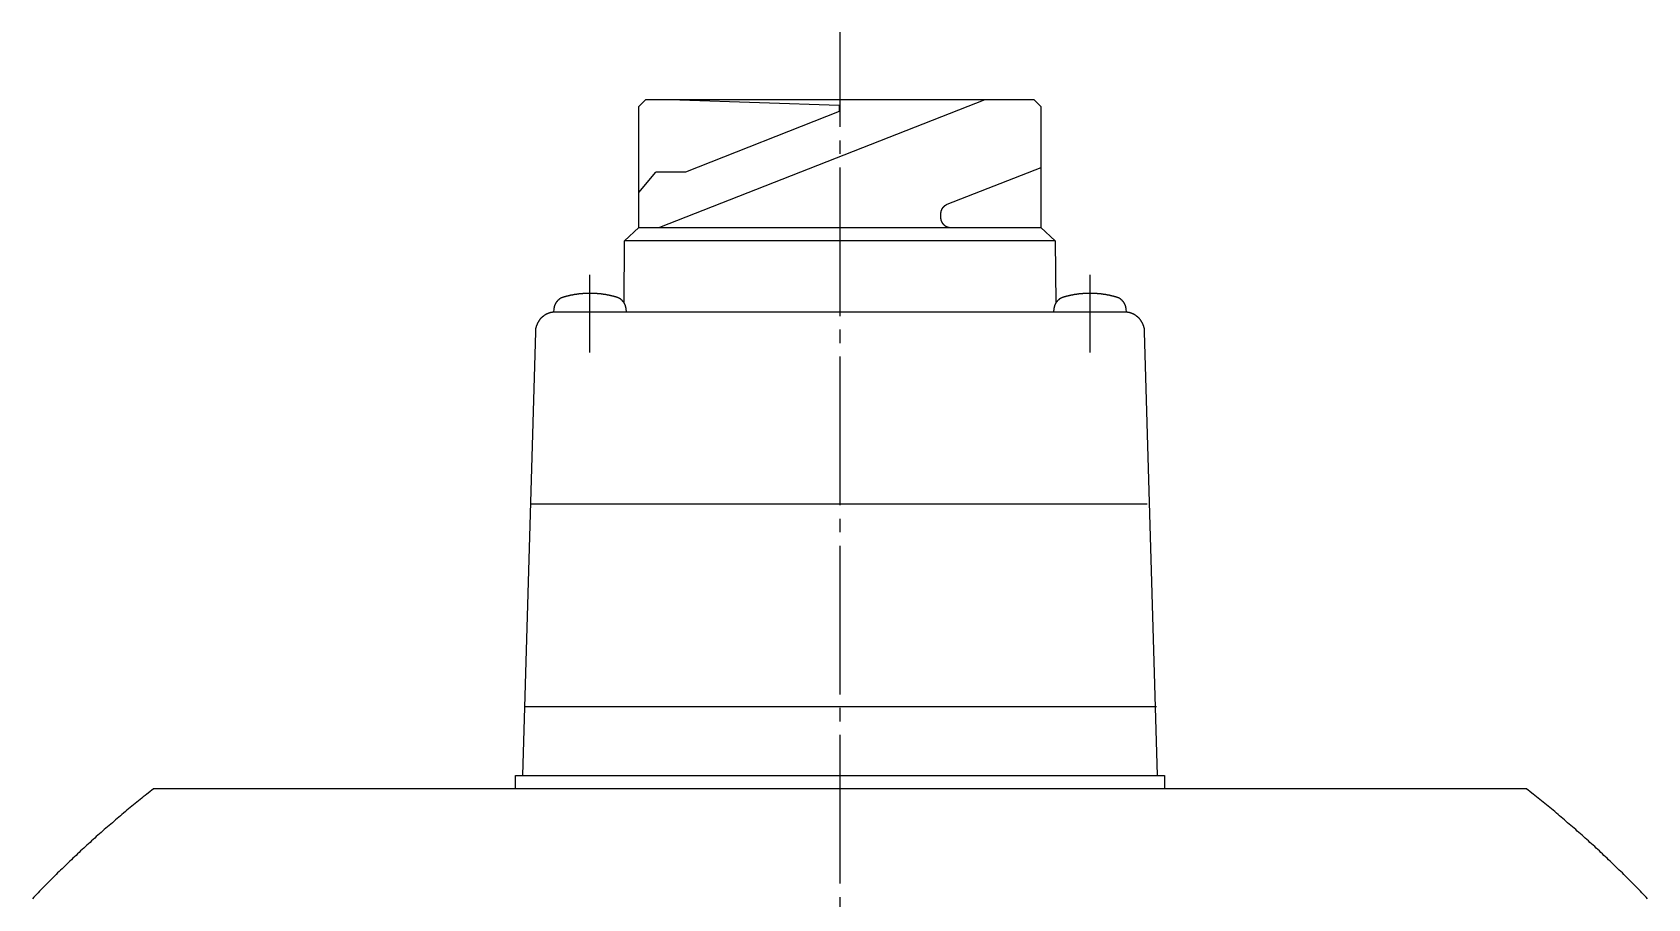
# Model space of a CAD drawing. Extents: x 0 to 671, y 0 to 384.
# Drawn here: x 543 to 662.5, y 319.9 to 384 of the extents above; entities that cross this region are included whole.
import ezdxf

# ---------------------------------------------------------------- set-up
doc = ezdxf.new("R2010")
doc.units = 0
doc.linetypes.add('DASH_CENTER', pattern=[14, 11, -1, 1, -1])
doc.layers.get('0').update_dxf_attribs({"linetype": 'CONTINUOUS'})

msp = doc.modelspace()

# ---------------------------------------------------------------- linework, layer by layer
at = {"color": 1, "linetype": 'DASH_CENTER'}
for p, q in [((602.74, 195.02), (602.74, 384.02)), ((584.24, 360.32), (584.24, 366.06)), ((621.24, 360.32), (621.24, 366.06))]:
    msp.add_line(p, q, dxfattribs=at)
at = {"color": 7, "linetype": 'CONTINUOUS'}
for p, q in [((587.86, 378.52), (588.36, 379.02)), ((617.11, 379.02), (588.36, 379.02)), ((617.11, 379.02), (588.37, 379.02)), ((613.45, 379.02), (589.39, 369.58)), ((590.89, 379.02), (602.68, 378.63)), ((617.61, 378.52), (617.11, 379.02)), ((587.86, 369.58), (587.86, 378.52)), ((602.68, 378.16), (591.3, 373.67)), ((602.68, 378.63), (602.68, 378.16)), ((617.61, 378.52), (617.61, 369.58)), ((587.86, 372.17), (589.12, 373.67)), ((591.3, 373.67), (589.12, 373.67)), ((617.61, 373.99), (610.65, 371.26)), ((610.18, 370.56), (610.18, 370.33)), ((586.8, 368.58), (587.86, 369.58)), ((587.86, 369.58), (610.93, 369.58)), ((610.93, 369.58), (617.61, 369.58)), ((617.61, 369.58), (618.67, 368.58)), ((617.61, 369.58), (618.67, 368.58)), ((586.78, 363.97), (586.8, 368.58)), ((618.67, 368.58), (586.8, 368.58)), ((618.67, 368.58), (618.7, 363.97)), ((581.56, 363.54), (581.54, 363.31)), ((586.94, 363.32), (586.92, 363.54)), ((618.56, 363.54), (618.54, 363.32)), ((623.94, 363.31), (623.92, 363.54)), ((581.7, 363.32), (602.74, 363.32)), ((602.74, 363.32), (623.78, 363.32)), ((580.2, 361.84), (579.24, 329.02)), ((626.24, 329.02), (625.28, 361.84)), ((579.83, 349.12), (602.74, 349.12)), ((602.74, 349.12), (625.47, 349.12)), ((579.39, 334.12), (602.74, 334.12)), ((602.74, 334.12), (626.17, 334.12)), ((578.74, 329.02), (602.74, 329.02)), ((578.74, 328.02), (578.74, 329.02)), ((602.74, 329.02), (626.74, 329.02)), ((626.74, 329.02), (626.74, 328.02)), ((625.74, 328.02), (551.93, 328.02)), ((653.55, 328.02), (579.74, 328.02))]:
    msp.add_line(p, q, dxfattribs=at)
for points in [[(610.65, 371.26, 0), (610.65, 371.26, 0), (610.64, 371.26, 0), (610.63, 371.25, 0), (610.63, 371.25, 0), (610.62, 371.25, 0), (610.61, 371.25, 0), (610.61, 371.24, 0), (610.6, 371.24, 0), (610.59, 371.24, 0), (610.59, 371.23, 0), (610.58, 371.23, 0), (610.58, 371.23, 0), (610.57, 371.22, 0), (610.56, 371.22, 0), (610.56, 371.22, 0), (610.55, 371.21, 0), (610.55, 371.21, 0), (610.54, 371.21, 0), (610.53, 371.2, 0), (610.53, 371.2, 0), (610.52, 371.19, 0), (610.52, 371.19, 0), (610.51, 371.19, 0), (610.5, 371.18, 0), (610.5, 371.18, 0), (610.49, 371.18, 0), (610.49, 371.17, 0), (610.48, 371.17, 0), (610.48, 371.16, 0), (610.47, 371.16, 0), (610.47, 371.15, 0), (610.46, 371.15, 0), (610.45, 371.15, 0), (610.45, 371.14, 0), (610.44, 371.14, 0), (610.44, 371.13, 0), (610.43, 371.13, 0), (610.43, 371.12, 0), (610.42, 371.12, 0), (610.42, 371.11, 0), (610.41, 371.11, 0), (610.41, 371.1, 0), (610.4, 371.1, 0), (610.4, 371.09, 0), (610.39, 371.09, 0), (610.39, 371.08, 0), (610.38, 371.08, 0), (610.38, 371.07, 0), (610.37, 371.07, 0), (610.37, 371.06, 0), (610.36, 371.06, 0), (610.36, 371.05, 0), (610.35, 371.05, 0), (610.35, 371.04, 0), (610.35, 371.04, 0), (610.34, 371.03, 0), (610.34, 371.03, 0), (610.33, 371.02, 0), (610.33, 371.01, 0), (610.32, 371.01, 0), (610.32, 371, 0), (610.32, 371, 0), (610.31, 370.99, 0), (610.31, 370.99, 0), (610.3, 370.98, 0), (610.3, 370.98, 0), (610.3, 370.97, 0), (610.29, 370.96, 0), (610.29, 370.96, 0), (610.28, 370.95, 0), (610.28, 370.94, 0), (610.28, 370.94, 0), (610.27, 370.93, 0), (610.27, 370.93, 0), (610.27, 370.92, 0), (610.26, 370.92, 0), (610.26, 370.91, 0), (610.26, 370.9, 0), (610.25, 370.9, 0), (610.25, 370.89, 0), (610.25, 370.88, 0), (610.25, 370.88, 0), (610.24, 370.87, 0), (610.24, 370.86, 0), (610.24, 370.86, 0), (610.23, 370.85, 0), (610.23, 370.85, 0), (610.23, 370.84, 0), (610.23, 370.83, 0), (610.22, 370.82, 0), (610.22, 370.82, 0), (610.22, 370.81, 0), (610.22, 370.81, 0), (610.22, 370.8, 0), (610.21, 370.79, 0), (610.21, 370.79, 0), (610.21, 370.78, 0), (610.21, 370.77, 0), (610.2, 370.76, 0), (610.2, 370.76, 0), (610.2, 370.75, 0), (610.2, 370.75, 0), (610.2, 370.74, 0), (610.2, 370.73, 0), (610.19, 370.72, 0), (610.19, 370.72, 0), (610.19, 370.71, 0), (610.19, 370.7, 0), (610.19, 370.7, 0), (610.19, 370.69, 0), (610.19, 370.68, 0), (610.18, 370.68, 0), (610.18, 370.67, 0), (610.18, 370.66, 0), (610.18, 370.65, 0), (610.18, 370.65, 0), (610.18, 370.64, 0), (610.18, 370.63, 0), (610.18, 370.63, 0), (610.18, 370.62, 0), (610.18, 370.61, 0), (610.18, 370.61, 0), (610.18, 370.6, 0), (610.18, 370.59, 0), (610.18, 370.58, 0), (610.18, 370.58, 0), (610.18, 370.57, 0), (610.18, 370.56, 0)], [(610.18, 370.32, 0), (610.18, 370.32, 0), (610.18, 370.31, 0), (610.18, 370.3, 0), (610.18, 370.29, 0), (610.18, 370.28, 0), (610.18, 370.27, 0), (610.18, 370.26, 0), (610.18, 370.25, 0), (610.18, 370.24, 0), (610.18, 370.23, 0), (610.18, 370.22, 0), (610.18, 370.21, 0), (610.19, 370.21, 0), (610.19, 370.2, 0), (610.19, 370.19, 0), (610.19, 370.18, 0), (610.19, 370.17, 0), (610.2, 370.16, 0), (610.2, 370.15, 0), (610.2, 370.14, 0), (610.2, 370.13, 0), (610.2, 370.12, 0), (610.21, 370.12, 0), (610.21, 370.11, 0), (610.21, 370.1, 0), (610.22, 370.09, 0), (610.22, 370.08, 0), (610.22, 370.07, 0), (610.22, 370.06, 0), (610.23, 370.06, 0), (610.23, 370.05, 0), (610.23, 370.04, 0), (610.24, 370.03, 0), (610.24, 370.02, 0), (610.25, 370.01, 0), (610.25, 370, 0), (610.25, 370, 0), (610.26, 369.99, 0), (610.26, 369.98, 0), (610.27, 369.97, 0), (610.27, 369.96, 0), (610.27, 369.96, 0), (610.28, 369.95, 0), (610.28, 369.94, 0), (610.29, 369.93, 0), (610.29, 369.92, 0), (610.3, 369.92, 0), (610.3, 369.91, 0), (610.31, 369.9, 0), (610.31, 369.89, 0), (610.32, 369.89, 0), (610.33, 369.88, 0), (610.33, 369.87, 0), (610.34, 369.86, 0), (610.34, 369.86, 0), (610.35, 369.85, 0), (610.35, 369.84, 0), (610.36, 369.84, 0), (610.37, 369.83, 0), (610.37, 369.82, 0), (610.38, 369.81, 0), (610.38, 369.81, 0), (610.39, 369.8, 0), (610.4, 369.8, 0), (610.4, 369.79, 0), (610.41, 369.78, 0), (610.42, 369.78, 0), (610.42, 369.77, 0), (610.43, 369.76, 0), (610.44, 369.76, 0), (610.44, 369.75, 0), (610.45, 369.75, 0), (610.46, 369.74, 0), (610.47, 369.73, 0), (610.47, 369.73, 0), (610.48, 369.72, 0), (610.49, 369.72, 0), (610.5, 369.71, 0), (610.5, 369.71, 0), (610.51, 369.7, 0), (610.52, 369.7, 0), (610.53, 369.69, 0), (610.53, 369.69, 0), (610.54, 369.68, 0), (610.55, 369.68, 0), (610.56, 369.67, 0), (610.57, 369.67, 0), (610.57, 369.66, 0), (610.58, 369.66, 0), (610.59, 369.66, 0), (610.6, 369.65, 0), (610.61, 369.65, 0), (610.62, 369.64, 0), (610.62, 369.64, 0), (610.63, 369.64, 0), (610.64, 369.63, 0), (610.65, 369.63, 0), (610.66, 369.63, 0), (610.67, 369.62, 0), (610.67, 369.62, 0), (610.68, 369.62, 0), (610.69, 369.61, 0), (610.7, 369.61, 0), (610.71, 369.61, 0), (610.72, 369.61, 0), (610.73, 369.6, 0), (610.74, 369.6, 0), (610.75, 369.6, 0), (610.75, 369.6, 0), (610.76, 369.59, 0), (610.77, 369.59, 0), (610.78, 369.59, 0), (610.79, 369.59, 0), (610.8, 369.59, 0), (610.81, 369.58, 0), (610.82, 369.58, 0), (610.83, 369.58, 0), (610.84, 369.58, 0), (610.84, 369.58, 0), (610.85, 369.58, 0), (610.86, 369.58, 0), (610.87, 369.58, 0), (610.88, 369.58, 0), (610.89, 369.58, 0), (610.9, 369.58, 0), (610.91, 369.58, 0), (610.92, 369.57, 0), (610.93, 369.57, 0)], [(584.24, 364.69, 0), (584.22, 364.69, 0), (584.21, 364.69, 0), (584.19, 364.69, 0), (584.18, 364.69, 0), (584.16, 364.69, 0), (584.15, 364.69, 0), (584.13, 364.69, 0), (584.11, 364.69, 0), (584.1, 364.69, 0), (584.08, 364.69, 0), (584.07, 364.69, 0), (584.05, 364.69, 0), (584.04, 364.69, 0), (584.02, 364.69, 0), (584.01, 364.69, 0), (583.99, 364.69, 0), (583.98, 364.69, 0), (583.96, 364.69, 0), (583.95, 364.69, 0), (583.93, 364.69, 0), (583.91, 364.69, 0), (583.9, 364.69, 0), (583.88, 364.69, 0), (583.87, 364.69, 0), (583.85, 364.69, 0), (583.84, 364.68, 0), (583.82, 364.68, 0), (583.8, 364.68, 0), (583.79, 364.68, 0), (583.77, 364.68, 0), (583.76, 364.68, 0), (583.74, 364.68, 0), (583.73, 364.68, 0), (583.71, 364.68, 0), (583.7, 364.67, 0), (583.68, 364.67, 0), (583.67, 364.67, 0), (583.65, 364.67, 0), (583.63, 364.67, 0), (583.62, 364.67, 0), (583.6, 364.67, 0), (583.59, 364.67, 0), (583.57, 364.66, 0), (583.56, 364.66, 0), (583.54, 364.66, 0), (583.53, 364.66, 0), (583.51, 364.66, 0), (583.5, 364.66, 0), (583.48, 364.65, 0), (583.47, 364.65, 0), (583.45, 364.65, 0), (583.43, 364.65, 0), (583.42, 364.65, 0), (583.4, 364.64, 0), (583.39, 364.64, 0), (583.37, 364.64, 0), (583.36, 364.64, 0), (583.34, 364.64, 0), (583.33, 364.64, 0), (583.31, 364.63, 0), (583.3, 364.63, 0), (583.28, 364.63, 0), (583.26, 364.63, 0), (583.25, 364.62, 0), (583.23, 364.62, 0), (583.22, 364.62, 0), (583.2, 364.62, 0), (583.19, 364.62, 0), (583.17, 364.61, 0), (583.16, 364.61, 0), (583.14, 364.61, 0), (583.13, 364.61, 0), (583.11, 364.6, 0), (583.1, 364.6, 0), (583.08, 364.6, 0), (583.07, 364.6, 0), (583.05, 364.59, 0), (583.03, 364.59, 0), (583.02, 364.59, 0), (583, 364.59, 0), (582.99, 364.58, 0), (582.97, 364.58, 0), (582.96, 364.58, 0), (582.94, 364.57, 0), (582.93, 364.57, 0), (582.91, 364.57, 0), (582.9, 364.57, 0), (582.88, 364.56, 0), (582.87, 364.56, 0), (582.85, 364.56, 0), (582.84, 364.55, 0), (582.82, 364.55, 0), (582.81, 364.55, 0), (582.79, 364.54, 0), (582.78, 364.54, 0), (582.76, 364.54, 0), (582.75, 364.53, 0), (582.73, 364.53, 0), (582.72, 364.53, 0), (582.7, 364.52, 0), (582.68, 364.52, 0), (582.67, 364.52, 0), (582.65, 364.51, 0), (582.64, 364.51, 0), (582.62, 364.51, 0), (582.61, 364.5, 0), (582.6, 364.5, 0), (582.58, 364.5, 0), (582.57, 364.49, 0), (582.55, 364.49, 0), (582.53, 364.49, 0), (582.52, 364.48, 0), (582.5, 364.48, 0), (582.49, 364.47, 0), (582.47, 364.47, 0), (582.46, 364.46, 0), (582.44, 364.46, 0), (582.43, 364.46, 0), (582.41, 364.45, 0), (582.4, 364.45, 0), (582.38, 364.44, 0), (582.37, 364.44, 0), (582.35, 364.44, 0), (582.34, 364.43, 0), (582.33, 364.43, 0), (582.31, 364.42, 0), (582.29, 364.42, 0), (582.28, 364.42, 0)], [(586.2, 364.42, 0), (586.18, 364.42, 0), (586.17, 364.42, 0), (586.15, 364.43, 0), (586.14, 364.43, 0), (586.12, 364.44, 0), (586.11, 364.44, 0), (586.1, 364.44, 0), (586.08, 364.45, 0), (586.07, 364.45, 0), (586.05, 364.46, 0), (586.03, 364.46, 0), (586.02, 364.46, 0), (586, 364.47, 0), (585.99, 364.47, 0), (585.98, 364.48, 0), (585.96, 364.48, 0), (585.95, 364.49, 0), (585.93, 364.49, 0), (585.91, 364.49, 0), (585.9, 364.5, 0), (585.88, 364.5, 0), (585.87, 364.5, 0), (585.85, 364.51, 0), (585.84, 364.51, 0), (585.82, 364.51, 0), (585.81, 364.52, 0), (585.79, 364.52, 0), (585.78, 364.52, 0), (585.76, 364.53, 0), (585.75, 364.53, 0), (585.73, 364.53, 0), (585.72, 364.54, 0), (585.7, 364.54, 0), (585.69, 364.54, 0), (585.67, 364.55, 0), (585.66, 364.55, 0), (585.64, 364.55, 0), (585.63, 364.56, 0), (585.61, 364.56, 0), (585.6, 364.56, 0), (585.58, 364.57, 0), (585.57, 364.57, 0), (585.55, 364.57, 0), (585.53, 364.57, 0), (585.52, 364.58, 0), (585.5, 364.58, 0), (585.49, 364.58, 0), (585.47, 364.59, 0), (585.46, 364.59, 0), (585.44, 364.59, 0), (585.43, 364.59, 0), (585.41, 364.6, 0), (585.4, 364.6, 0), (585.38, 364.6, 0), (585.37, 364.6, 0), (585.35, 364.61, 0), (585.34, 364.61, 0), (585.32, 364.61, 0), (585.31, 364.61, 0), (585.29, 364.62, 0), (585.27, 364.62, 0), (585.26, 364.62, 0), (585.25, 364.62, 0), (585.23, 364.62, 0), (585.21, 364.63, 0), (585.2, 364.63, 0), (585.18, 364.63, 0), (585.17, 364.63, 0), (585.15, 364.64, 0), (585.14, 364.64, 0), (585.12, 364.64, 0), (585.11, 364.64, 0), (585.09, 364.64, 0), (585.08, 364.64, 0), (585.06, 364.65, 0), (585.04, 364.65, 0), (585.03, 364.65, 0), (585.01, 364.65, 0), (585, 364.65, 0), (584.98, 364.66, 0), (584.97, 364.66, 0), (584.95, 364.66, 0), (584.94, 364.66, 0), (584.92, 364.66, 0), (584.91, 364.66, 0), (584.89, 364.67, 0), (584.87, 364.67, 0), (584.86, 364.67, 0), (584.84, 364.67, 0), (584.83, 364.67, 0), (584.81, 364.67, 0), (584.8, 364.67, 0), (584.78, 364.67, 0), (584.77, 364.68, 0), (584.75, 364.68, 0), (584.74, 364.68, 0), (584.72, 364.68, 0), (584.71, 364.68, 0), (584.69, 364.68, 0), (584.67, 364.68, 0), (584.66, 364.68, 0), (584.64, 364.68, 0), (584.63, 364.69, 0), (584.61, 364.69, 0), (584.6, 364.69, 0), (584.58, 364.69, 0), (584.57, 364.69, 0), (584.55, 364.69, 0), (584.53, 364.69, 0), (584.52, 364.69, 0), (584.5, 364.69, 0), (584.49, 364.69, 0), (584.47, 364.69, 0), (584.46, 364.69, 0), (584.44, 364.69, 0), (584.43, 364.69, 0), (584.41, 364.69, 0), (584.39, 364.69, 0), (584.38, 364.69, 0), (584.36, 364.69, 0), (584.35, 364.69, 0), (584.33, 364.69, 0), (584.32, 364.69, 0), (584.3, 364.69, 0), (584.29, 364.69, 0), (584.27, 364.69, 0), (584.25, 364.69, 0), (584.24, 364.69, 0)], [(621.24, 364.69, 0), (621.22, 364.69, 0), (621.21, 364.69, 0), (621.19, 364.69, 0), (621.18, 364.69, 0), (621.16, 364.69, 0), (621.15, 364.69, 0), (621.13, 364.69, 0), (621.11, 364.69, 0), (621.1, 364.69, 0), (621.08, 364.69, 0), (621.07, 364.69, 0), (621.05, 364.69, 0), (621.04, 364.69, 0), (621.02, 364.69, 0), (621.01, 364.69, 0), (620.99, 364.69, 0), (620.98, 364.69, 0), (620.96, 364.69, 0), (620.95, 364.69, 0), (620.93, 364.69, 0), (620.91, 364.69, 0), (620.9, 364.69, 0), (620.88, 364.69, 0), (620.87, 364.69, 0), (620.85, 364.69, 0), (620.84, 364.68, 0), (620.82, 364.68, 0), (620.8, 364.68, 0), (620.79, 364.68, 0), (620.77, 364.68, 0), (620.76, 364.68, 0), (620.74, 364.68, 0), (620.73, 364.68, 0), (620.71, 364.68, 0), (620.7, 364.67, 0), (620.68, 364.67, 0), (620.67, 364.67, 0), (620.65, 364.67, 0), (620.63, 364.67, 0), (620.62, 364.67, 0), (620.6, 364.67, 0), (620.59, 364.67, 0), (620.57, 364.66, 0), (620.56, 364.66, 0), (620.54, 364.66, 0), (620.53, 364.66, 0), (620.51, 364.66, 0), (620.5, 364.66, 0), (620.48, 364.65, 0), (620.47, 364.65, 0), (620.45, 364.65, 0), (620.43, 364.65, 0), (620.42, 364.65, 0), (620.4, 364.64, 0), (620.39, 364.64, 0), (620.37, 364.64, 0), (620.36, 364.64, 0), (620.34, 364.64, 0), (620.33, 364.64, 0), (620.31, 364.63, 0), (620.3, 364.63, 0), (620.28, 364.63, 0), (620.26, 364.63, 0), (620.25, 364.62, 0), (620.23, 364.62, 0), (620.22, 364.62, 0), (620.2, 364.62, 0), (620.19, 364.62, 0), (620.17, 364.61, 0), (620.16, 364.61, 0), (620.14, 364.61, 0), (620.13, 364.61, 0), (620.11, 364.6, 0), (620.1, 364.6, 0), (620.08, 364.6, 0), (620.07, 364.6, 0), (620.05, 364.59, 0), (620.03, 364.59, 0), (620.02, 364.59, 0), (620, 364.59, 0), (619.99, 364.58, 0), (619.97, 364.58, 0), (619.96, 364.58, 0), (619.94, 364.57, 0), (619.93, 364.57, 0), (619.91, 364.57, 0), (619.9, 364.57, 0), (619.88, 364.56, 0), (619.87, 364.56, 0), (619.85, 364.56, 0), (619.84, 364.55, 0), (619.82, 364.55, 0), (619.81, 364.55, 0), (619.79, 364.54, 0), (619.78, 364.54, 0), (619.76, 364.54, 0), (619.75, 364.53, 0), (619.73, 364.53, 0), (619.72, 364.53, 0), (619.7, 364.52, 0), (619.68, 364.52, 0), (619.67, 364.52, 0), (619.65, 364.51, 0), (619.64, 364.51, 0), (619.62, 364.51, 0), (619.61, 364.5, 0), (619.6, 364.5, 0), (619.58, 364.5, 0), (619.57, 364.49, 0), (619.55, 364.49, 0), (619.53, 364.49, 0), (619.52, 364.48, 0), (619.5, 364.48, 0), (619.49, 364.47, 0), (619.47, 364.47, 0), (619.46, 364.46, 0), (619.44, 364.46, 0), (619.43, 364.46, 0), (619.41, 364.45, 0), (619.4, 364.45, 0), (619.38, 364.44, 0), (619.37, 364.44, 0), (619.35, 364.44, 0), (619.34, 364.43, 0), (619.33, 364.43, 0), (619.31, 364.42, 0), (619.29, 364.42, 0), (619.28, 364.42, 0)], [(623.2, 364.42, 0), (623.18, 364.42, 0), (623.17, 364.42, 0), (623.15, 364.43, 0), (623.14, 364.43, 0), (623.12, 364.44, 0), (623.11, 364.44, 0), (623.09, 364.44, 0), (623.08, 364.45, 0), (623.07, 364.45, 0), (623.05, 364.46, 0), (623.03, 364.46, 0), (623.02, 364.46, 0), (623, 364.47, 0), (622.99, 364.47, 0), (622.98, 364.48, 0), (622.96, 364.48, 0), (622.95, 364.49, 0), (622.93, 364.49, 0), (622.91, 364.49, 0), (622.9, 364.5, 0), (622.88, 364.5, 0), (622.87, 364.5, 0), (622.85, 364.51, 0), (622.84, 364.51, 0), (622.82, 364.51, 0), (622.81, 364.52, 0), (622.79, 364.52, 0), (622.78, 364.52, 0), (622.76, 364.53, 0), (622.75, 364.53, 0), (622.73, 364.53, 0), (622.72, 364.54, 0), (622.7, 364.54, 0), (622.69, 364.54, 0), (622.67, 364.55, 0), (622.66, 364.55, 0), (622.64, 364.55, 0), (622.63, 364.56, 0), (622.61, 364.56, 0), (622.6, 364.56, 0), (622.58, 364.57, 0), (622.57, 364.57, 0), (622.55, 364.57, 0), (622.53, 364.57, 0), (622.52, 364.58, 0), (622.5, 364.58, 0), (622.49, 364.58, 0), (622.47, 364.59, 0), (622.46, 364.59, 0), (622.44, 364.59, 0), (622.43, 364.59, 0), (622.41, 364.6, 0), (622.4, 364.6, 0), (622.38, 364.6, 0), (622.37, 364.6, 0), (622.35, 364.61, 0), (622.34, 364.61, 0), (622.32, 364.61, 0), (622.31, 364.61, 0), (622.29, 364.62, 0), (622.27, 364.62, 0), (622.26, 364.62, 0), (622.25, 364.62, 0), (622.23, 364.62, 0), (622.21, 364.63, 0), (622.2, 364.63, 0), (622.18, 364.63, 0), (622.17, 364.63, 0), (622.15, 364.64, 0), (622.14, 364.64, 0), (622.12, 364.64, 0), (622.11, 364.64, 0), (622.09, 364.64, 0), (622.08, 364.64, 0), (622.06, 364.65, 0), (622.04, 364.65, 0), (622.03, 364.65, 0), (622.01, 364.65, 0), (622, 364.65, 0), (621.98, 364.66, 0), (621.97, 364.66, 0), (621.95, 364.66, 0), (621.94, 364.66, 0), (621.92, 364.66, 0), (621.91, 364.66, 0), (621.89, 364.67, 0), (621.88, 364.67, 0), (621.86, 364.67, 0), (621.84, 364.67, 0), (621.83, 364.67, 0), (621.81, 364.67, 0), (621.8, 364.67, 0), (621.78, 364.67, 0), (621.77, 364.68, 0), (621.75, 364.68, 0), (621.74, 364.68, 0), (621.72, 364.68, 0), (621.71, 364.68, 0), (621.69, 364.68, 0), (621.67, 364.68, 0), (621.66, 364.68, 0), (621.64, 364.68, 0), (621.63, 364.69, 0), (621.61, 364.69, 0), (621.6, 364.69, 0), (621.58, 364.69, 0), (621.57, 364.69, 0), (621.55, 364.69, 0), (621.53, 364.69, 0), (621.52, 364.69, 0), (621.5, 364.69, 0), (621.49, 364.69, 0), (621.47, 364.69, 0), (621.46, 364.69, 0), (621.44, 364.69, 0), (621.43, 364.69, 0), (621.41, 364.69, 0), (621.39, 364.69, 0), (621.38, 364.69, 0), (621.36, 364.69, 0), (621.35, 364.69, 0), (621.33, 364.69, 0), (621.32, 364.69, 0), (621.3, 364.69, 0), (621.29, 364.69, 0), (621.27, 364.69, 0), (621.25, 364.69, 0), (621.24, 364.69, 0)], [(582.28, 364.42, 0), (582.27, 364.41, 0), (582.26, 364.41, 0), (582.25, 364.41, 0), (582.24, 364.4, 0), (582.24, 364.4, 0), (582.23, 364.4, 0), (582.22, 364.39, 0), (582.21, 364.39, 0), (582.2, 364.39, 0), (582.19, 364.38, 0), (582.18, 364.38, 0), (582.17, 364.38, 0), (582.16, 364.37, 0), (582.16, 364.37, 0), (582.15, 364.37, 0), (582.14, 364.36, 0), (582.13, 364.36, 0), (582.12, 364.36, 0), (582.11, 364.35, 0), (582.11, 364.35, 0), (582.1, 364.34, 0), (582.09, 364.34, 0), (582.08, 364.33, 0), (582.07, 364.33, 0), (582.07, 364.32, 0), (582.06, 364.32, 0), (582.05, 364.31, 0), (582.04, 364.31, 0), (582.03, 364.31, 0), (582.02, 364.3, 0), (582.02, 364.3, 0), (582.01, 364.29, 0), (582, 364.29, 0), (581.99, 364.28, 0), (581.99, 364.27, 0), (581.98, 364.27, 0), (581.97, 364.26, 0), (581.96, 364.26, 0), (581.96, 364.25, 0), (581.95, 364.25, 0), (581.94, 364.24, 0), (581.93, 364.24, 0), (581.93, 364.23, 0), (581.92, 364.22, 0), (581.91, 364.22, 0), (581.9, 364.21, 0), (581.9, 364.2, 0), (581.89, 364.2, 0), (581.88, 364.19, 0), (581.88, 364.19, 0), (581.87, 364.18, 0), (581.86, 364.17, 0), (581.86, 364.17, 0), (581.85, 364.16, 0), (581.84, 364.15, 0), (581.84, 364.15, 0), (581.83, 364.14, 0), (581.82, 364.13, 0), (581.82, 364.12, 0), (581.81, 364.12, 0), (581.8, 364.11, 0), (581.8, 364.1, 0), (581.79, 364.1, 0), (581.79, 364.09, 0), (581.78, 364.08, 0), (581.77, 364.07, 0), (581.77, 364.07, 0), (581.76, 364.06, 0), (581.76, 364.05, 0), (581.75, 364.05, 0), (581.75, 364.04, 0), (581.74, 364.03, 0), (581.74, 364.02, 0), (581.73, 364.01, 0), (581.73, 364.01, 0), (581.72, 364, 0), (581.72, 363.99, 0), (581.71, 363.98, 0), (581.71, 363.98, 0), (581.7, 363.97, 0), (581.7, 363.96, 0), (581.69, 363.95, 0), (581.69, 363.94, 0), (581.68, 363.94, 0), (581.68, 363.93, 0), (581.67, 363.92, 0), (581.67, 363.91, 0), (581.66, 363.9, 0), (581.66, 363.89, 0), (581.66, 363.88, 0), (581.65, 363.88, 0), (581.65, 363.87, 0), (581.64, 363.86, 0), (581.64, 363.85, 0), (581.64, 363.84, 0), (581.63, 363.83, 0), (581.63, 363.82, 0), (581.63, 363.82, 0), (581.62, 363.81, 0), (581.62, 363.8, 0), (581.62, 363.79, 0), (581.61, 363.78, 0), (581.61, 363.77, 0), (581.61, 363.76, 0), (581.61, 363.75, 0), (581.6, 363.75, 0), (581.6, 363.74, 0), (581.6, 363.73, 0), (581.59, 363.72, 0), (581.59, 363.71, 0), (581.59, 363.7, 0), (581.59, 363.69, 0), (581.59, 363.68, 0), (581.58, 363.67, 0), (581.58, 363.66, 0), (581.58, 363.65, 0), (581.58, 363.64, 0), (581.58, 363.64, 0), (581.58, 363.63, 0), (581.57, 363.62, 0), (581.57, 363.61, 0), (581.57, 363.6, 0), (581.57, 363.59, 0), (581.57, 363.58, 0), (581.57, 363.57, 0), (581.57, 363.56, 0), (581.57, 363.55, 0), (581.56, 363.54, 0)], [(586.91, 363.54, 0), (586.91, 363.55, 0), (586.91, 363.56, 0), (586.91, 363.57, 0), (586.91, 363.58, 0), (586.91, 363.59, 0), (586.91, 363.6, 0), (586.91, 363.61, 0), (586.91, 363.62, 0), (586.9, 363.63, 0), (586.9, 363.64, 0), (586.9, 363.64, 0), (586.9, 363.65, 0), (586.9, 363.66, 0), (586.89, 363.67, 0), (586.89, 363.68, 0), (586.89, 363.69, 0), (586.89, 363.7, 0), (586.89, 363.71, 0), (586.88, 363.72, 0), (586.88, 363.73, 0), (586.88, 363.74, 0), (586.88, 363.75, 0), (586.87, 363.75, 0), (586.87, 363.76, 0), (586.87, 363.77, 0), (586.87, 363.78, 0), (586.86, 363.79, 0), (586.86, 363.8, 0), (586.85, 363.81, 0), (586.85, 363.82, 0), (586.85, 363.82, 0), (586.85, 363.83, 0), (586.84, 363.84, 0), (586.84, 363.85, 0), (586.83, 363.86, 0), (586.83, 363.87, 0), (586.83, 363.88, 0), (586.82, 363.88, 0), (586.82, 363.89, 0), (586.81, 363.9, 0), (586.81, 363.91, 0), (586.81, 363.92, 0), (586.8, 363.93, 0), (586.8, 363.94, 0), (586.79, 363.94, 0), (586.79, 363.95, 0), (586.78, 363.96, 0), (586.78, 363.97, 0), (586.77, 363.98, 0), (586.77, 363.98, 0), (586.76, 363.99, 0), (586.76, 364, 0), (586.75, 364.01, 0), (586.75, 364.01, 0), (586.74, 364.02, 0), (586.74, 364.03, 0), (586.73, 364.04, 0), (586.73, 364.05, 0), (586.72, 364.05, 0), (586.72, 364.06, 0), (586.71, 364.07, 0), (586.7, 364.07, 0), (586.7, 364.08, 0), (586.69, 364.09, 0), (586.69, 364.1, 0), (586.68, 364.1, 0), (586.67, 364.11, 0), (586.67, 364.12, 0), (586.66, 364.12, 0), (586.65, 364.13, 0), (586.65, 364.14, 0), (586.64, 364.15, 0), (586.64, 364.15, 0), (586.63, 364.16, 0), (586.62, 364.17, 0), (586.62, 364.17, 0), (586.61, 364.18, 0), (586.6, 364.19, 0), (586.6, 364.19, 0), (586.59, 364.2, 0), (586.58, 364.2, 0), (586.58, 364.21, 0), (586.57, 364.22, 0), (586.56, 364.22, 0), (586.55, 364.23, 0), (586.55, 364.24, 0), (586.54, 364.24, 0), (586.53, 364.25, 0), (586.52, 364.25, 0), (586.52, 364.26, 0), (586.51, 364.26, 0), (586.5, 364.27, 0), (586.49, 364.27, 0), (586.49, 364.28, 0), (586.48, 364.29, 0), (586.47, 364.29, 0), (586.46, 364.3, 0), (586.46, 364.3, 0), (586.45, 364.31, 0), (586.44, 364.31, 0), (586.43, 364.31, 0), (586.42, 364.32, 0), (586.41, 364.32, 0), (586.41, 364.33, 0), (586.4, 364.33, 0), (586.39, 364.34, 0), (586.38, 364.34, 0), (586.37, 364.35, 0), (586.36, 364.35, 0), (586.36, 364.36, 0), (586.35, 364.36, 0), (586.34, 364.36, 0), (586.33, 364.37, 0), (586.32, 364.37, 0), (586.31, 364.37, 0), (586.3, 364.38, 0), (586.3, 364.38, 0), (586.29, 364.38, 0), (586.28, 364.39, 0), (586.27, 364.39, 0), (586.26, 364.39, 0), (586.25, 364.4, 0), (586.24, 364.4, 0), (586.24, 364.4, 0), (586.23, 364.41, 0), (586.22, 364.41, 0), (586.21, 364.41, 0), (586.2, 364.42, 0)], [(619.28, 364.42, 0), (619.27, 364.41, 0), (619.26, 364.41, 0), (619.25, 364.41, 0), (619.24, 364.4, 0), (619.24, 364.4, 0), (619.23, 364.4, 0), (619.22, 364.39, 0), (619.21, 364.39, 0), (619.2, 364.39, 0), (619.19, 364.38, 0), (619.18, 364.38, 0), (619.17, 364.38, 0), (619.16, 364.37, 0), (619.16, 364.37, 0), (619.15, 364.37, 0), (619.14, 364.36, 0), (619.13, 364.36, 0), (619.12, 364.36, 0), (619.11, 364.35, 0), (619.11, 364.35, 0), (619.1, 364.34, 0), (619.09, 364.34, 0), (619.08, 364.33, 0), (619.07, 364.33, 0), (619.07, 364.32, 0), (619.06, 364.32, 0), (619.05, 364.31, 0), (619.04, 364.31, 0), (619.03, 364.31, 0), (619.02, 364.3, 0), (619.02, 364.3, 0), (619.01, 364.29, 0), (619, 364.29, 0), (618.99, 364.28, 0), (618.98, 364.27, 0), (618.98, 364.27, 0), (618.97, 364.26, 0), (618.96, 364.26, 0), (618.96, 364.25, 0), (618.95, 364.25, 0), (618.94, 364.24, 0), (618.93, 364.24, 0), (618.93, 364.23, 0), (618.92, 364.22, 0), (618.91, 364.22, 0), (618.9, 364.21, 0), (618.9, 364.2, 0), (618.89, 364.2, 0), (618.88, 364.19, 0), (618.88, 364.19, 0), (618.87, 364.18, 0), (618.86, 364.17, 0), (618.86, 364.17, 0), (618.85, 364.16, 0), (618.84, 364.15, 0), (618.84, 364.15, 0), (618.83, 364.14, 0), (618.82, 364.13, 0), (618.82, 364.12, 0), (618.81, 364.12, 0), (618.8, 364.11, 0), (618.8, 364.1, 0), (618.79, 364.1, 0), (618.79, 364.09, 0), (618.78, 364.08, 0), (618.77, 364.07, 0), (618.77, 364.07, 0), (618.76, 364.06, 0), (618.76, 364.05, 0), (618.75, 364.05, 0), (618.75, 364.04, 0), (618.74, 364.03, 0), (618.74, 364.02, 0), (618.73, 364.01, 0), (618.73, 364.01, 0), (618.72, 364, 0), (618.72, 363.99, 0), (618.71, 363.98, 0), (618.71, 363.98, 0), (618.7, 363.97, 0), (618.7, 363.96, 0), (618.69, 363.95, 0), (618.69, 363.94, 0), (618.68, 363.94, 0), (618.68, 363.93, 0), (618.67, 363.92, 0), (618.67, 363.91, 0), (618.66, 363.9, 0), (618.66, 363.89, 0), (618.66, 363.88, 0), (618.65, 363.88, 0), (618.65, 363.87, 0), (618.64, 363.86, 0), (618.64, 363.85, 0), (618.64, 363.84, 0), (618.63, 363.83, 0), (618.63, 363.82, 0), (618.63, 363.82, 0), (618.62, 363.81, 0), (618.62, 363.8, 0), (618.62, 363.79, 0), (618.61, 363.78, 0), (618.61, 363.77, 0), (618.61, 363.76, 0), (618.61, 363.75, 0), (618.6, 363.75, 0), (618.6, 363.74, 0), (618.6, 363.73, 0), (618.6, 363.72, 0), (618.59, 363.71, 0), (618.59, 363.7, 0), (618.59, 363.69, 0), (618.59, 363.68, 0), (618.58, 363.67, 0), (618.58, 363.66, 0), (618.58, 363.65, 0), (618.58, 363.64, 0), (618.58, 363.64, 0), (618.58, 363.63, 0), (618.57, 363.62, 0), (618.57, 363.61, 0), (618.57, 363.6, 0), (618.57, 363.59, 0), (618.57, 363.58, 0), (618.57, 363.57, 0), (618.57, 363.56, 0), (618.57, 363.55, 0), (618.56, 363.54, 0)], [(623.91, 363.54, 0), (623.91, 363.55, 0), (623.91, 363.56, 0), (623.91, 363.57, 0), (623.91, 363.58, 0), (623.91, 363.59, 0), (623.91, 363.6, 0), (623.91, 363.61, 0), (623.91, 363.62, 0), (623.9, 363.63, 0), (623.9, 363.64, 0), (623.9, 363.64, 0), (623.9, 363.65, 0), (623.9, 363.66, 0), (623.89, 363.67, 0), (623.89, 363.68, 0), (623.89, 363.69, 0), (623.89, 363.7, 0), (623.89, 363.71, 0), (623.88, 363.72, 0), (623.88, 363.73, 0), (623.88, 363.74, 0), (623.88, 363.75, 0), (623.87, 363.75, 0), (623.87, 363.76, 0), (623.87, 363.77, 0), (623.86, 363.78, 0), (623.86, 363.79, 0), (623.86, 363.8, 0), (623.86, 363.81, 0), (623.85, 363.82, 0), (623.85, 363.82, 0), (623.85, 363.83, 0), (623.84, 363.84, 0), (623.84, 363.85, 0), (623.83, 363.86, 0), (623.83, 363.87, 0), (623.83, 363.88, 0), (623.82, 363.88, 0), (623.82, 363.89, 0), (623.81, 363.9, 0), (623.81, 363.91, 0), (623.81, 363.92, 0), (623.8, 363.93, 0), (623.8, 363.94, 0), (623.79, 363.94, 0), (623.79, 363.95, 0), (623.78, 363.96, 0), (623.78, 363.97, 0), (623.77, 363.98, 0), (623.77, 363.98, 0), (623.76, 363.99, 0), (623.76, 364, 0), (623.75, 364.01, 0), (623.75, 364.01, 0), (623.74, 364.02, 0), (623.74, 364.03, 0), (623.73, 364.04, 0), (623.73, 364.05, 0), (623.72, 364.05, 0), (623.72, 364.06, 0), (623.71, 364.07, 0), (623.7, 364.07, 0), (623.7, 364.08, 0), (623.69, 364.09, 0), (623.69, 364.1, 0), (623.68, 364.1, 0), (623.67, 364.11, 0), (623.67, 364.12, 0), (623.66, 364.12, 0), (623.65, 364.13, 0), (623.65, 364.14, 0), (623.64, 364.15, 0), (623.64, 364.15, 0), (623.63, 364.16, 0), (623.62, 364.17, 0), (623.62, 364.17, 0), (623.61, 364.18, 0), (623.6, 364.19, 0), (623.6, 364.19, 0), (623.59, 364.2, 0), (623.58, 364.2, 0), (623.58, 364.21, 0), (623.57, 364.22, 0), (623.56, 364.22, 0), (623.55, 364.23, 0), (623.55, 364.24, 0), (623.54, 364.24, 0), (623.53, 364.25, 0), (623.52, 364.25, 0), (623.52, 364.26, 0), (623.51, 364.26, 0), (623.5, 364.27, 0), (623.49, 364.27, 0), (623.49, 364.28, 0), (623.48, 364.29, 0), (623.47, 364.29, 0), (623.46, 364.3, 0), (623.46, 364.3, 0), (623.45, 364.31, 0), (623.44, 364.31, 0), (623.43, 364.31, 0), (623.42, 364.32, 0), (623.41, 364.32, 0), (623.41, 364.33, 0), (623.4, 364.33, 0), (623.39, 364.34, 0), (623.38, 364.34, 0), (623.37, 364.35, 0), (623.36, 364.35, 0), (623.36, 364.36, 0), (623.35, 364.36, 0), (623.34, 364.36, 0), (623.33, 364.37, 0), (623.32, 364.37, 0), (623.31, 364.37, 0), (623.3, 364.38, 0), (623.3, 364.38, 0), (623.29, 364.38, 0), (623.28, 364.39, 0), (623.27, 364.39, 0), (623.26, 364.39, 0), (623.25, 364.4, 0), (623.24, 364.4, 0), (623.24, 364.4, 0), (623.23, 364.41, 0), (623.22, 364.41, 0), (623.21, 364.41, 0), (623.2, 364.42, 0)], [(581.7, 363.31, 0), (581.68, 363.31, 0), (581.66, 363.31, 0), (581.64, 363.31, 0), (581.62, 363.31, 0), (581.61, 363.31, 0), (581.59, 363.31, 0), (581.57, 363.31, 0), (581.55, 363.31, 0), (581.53, 363.31, 0), (581.51, 363.3, 0), (581.5, 363.3, 0), (581.48, 363.3, 0), (581.46, 363.3, 0), (581.44, 363.29, 0), (581.42, 363.29, 0), (581.41, 363.29, 0), (581.39, 363.28, 0), (581.37, 363.28, 0), (581.35, 363.28, 0), (581.34, 363.27, 0), (581.32, 363.27, 0), (581.3, 363.26, 0), (581.28, 363.26, 0), (581.26, 363.25, 0), (581.25, 363.25, 0), (581.23, 363.24, 0), (581.21, 363.24, 0), (581.2, 363.23, 0), (581.18, 363.22, 0), (581.16, 363.22, 0), (581.14, 363.21, 0), (581.13, 363.2, 0), (581.11, 363.2, 0), (581.09, 363.19, 0), (581.08, 363.18, 0), (581.06, 363.17, 0), (581.04, 363.17, 0), (581.03, 363.16, 0), (581.01, 363.15, 0), (581, 363.14, 0), (580.98, 363.13, 0), (580.96, 363.12, 0), (580.95, 363.12, 0), (580.93, 363.11, 0), (580.92, 363.1, 0), (580.9, 363.09, 0), (580.89, 363.08, 0), (580.87, 363.07, 0), (580.86, 363.06, 0), (580.84, 363.05, 0), (580.83, 363.04, 0), (580.81, 363.02, 0), (580.8, 363.01, 0), (580.78, 363, 0), (580.77, 362.99, 0), (580.75, 362.98, 0), (580.74, 362.97, 0), (580.73, 362.96, 0), (580.71, 362.95, 0), (580.7, 362.93, 0), (580.68, 362.92, 0), (580.67, 362.91, 0), (580.66, 362.9, 0), (580.64, 362.88, 0), (580.63, 362.87, 0), (580.62, 362.86, 0), (580.61, 362.85, 0), (580.59, 362.83, 0), (580.58, 362.82, 0), (580.57, 362.8, 0), (580.56, 362.79, 0), (580.54, 362.78, 0), (580.53, 362.76, 0), (580.52, 362.75, 0), (580.51, 362.73, 0), (580.5, 362.72, 0), (580.49, 362.7, 0), (580.48, 362.69, 0), (580.47, 362.68, 0), (580.46, 362.66, 0), (580.45, 362.64, 0), (580.44, 362.63, 0), (580.43, 362.61, 0), (580.42, 362.6, 0), (580.41, 362.58, 0), (580.4, 362.57, 0), (580.39, 362.55, 0), (580.38, 362.54, 0), (580.37, 362.52, 0), (580.36, 362.5, 0), (580.36, 362.49, 0), (580.35, 362.47, 0), (580.34, 362.45, 0), (580.33, 362.44, 0), (580.33, 362.42, 0), (580.32, 362.4, 0), (580.31, 362.39, 0), (580.3, 362.37, 0), (580.3, 362.35, 0), (580.29, 362.34, 0), (580.28, 362.32, 0), (580.28, 362.3, 0), (580.27, 362.29, 0), (580.27, 362.27, 0), (580.26, 362.25, 0), (580.26, 362.23, 0), (580.25, 362.21, 0), (580.25, 362.2, 0), (580.24, 362.18, 0), (580.24, 362.16, 0), (580.23, 362.14, 0), (580.23, 362.13, 0), (580.23, 362.11, 0), (580.22, 362.09, 0), (580.22, 362.07, 0), (580.22, 362.06, 0), (580.21, 362.04, 0), (580.21, 362.02, 0), (580.21, 362, 0), (580.21, 361.98, 0), (580.2, 361.96, 0), (580.2, 361.95, 0), (580.2, 361.93, 0), (580.2, 361.91, 0), (580.2, 361.89, 0), (580.2, 361.87, 0), (580.2, 361.86, 0), (580.2, 361.84, 0)], [(625.28, 361.84, 0), (625.28, 361.86, 0), (625.28, 361.87, 0), (625.28, 361.89, 0), (625.28, 361.91, 0), (625.28, 361.93, 0), (625.28, 361.95, 0), (625.27, 361.96, 0), (625.27, 361.98, 0), (625.27, 362, 0), (625.27, 362.02, 0), (625.27, 362.04, 0), (625.26, 362.06, 0), (625.26, 362.07, 0), (625.26, 362.09, 0), (625.25, 362.11, 0), (625.25, 362.13, 0), (625.25, 362.14, 0), (625.24, 362.16, 0), (625.24, 362.18, 0), (625.23, 362.2, 0), (625.23, 362.21, 0), (625.22, 362.23, 0), (625.22, 362.25, 0), (625.21, 362.27, 0), (625.21, 362.29, 0), (625.2, 362.3, 0), (625.2, 362.32, 0), (625.19, 362.34, 0), (625.18, 362.35, 0), (625.18, 362.37, 0), (625.17, 362.39, 0), (625.16, 362.4, 0), (625.15, 362.42, 0), (625.15, 362.44, 0), (625.14, 362.45, 0), (625.13, 362.47, 0), (625.12, 362.49, 0), (625.12, 362.5, 0), (625.11, 362.52, 0), (625.1, 362.54, 0), (625.09, 362.55, 0), (625.08, 362.57, 0), (625.07, 362.58, 0), (625.06, 362.6, 0), (625.05, 362.61, 0), (625.04, 362.63, 0), (625.03, 362.64, 0), (625.02, 362.66, 0), (625.01, 362.68, 0), (625, 362.69, 0), (624.99, 362.7, 0), (624.98, 362.72, 0), (624.97, 362.73, 0), (624.96, 362.75, 0), (624.95, 362.76, 0), (624.93, 362.78, 0), (624.92, 362.79, 0), (624.91, 362.8, 0), (624.9, 362.82, 0), (624.89, 362.83, 0), (624.87, 362.85, 0), (624.86, 362.86, 0), (624.85, 362.87, 0), (624.84, 362.88, 0), (624.82, 362.9, 0), (624.81, 362.91, 0), (624.8, 362.92, 0), (624.78, 362.93, 0), (624.77, 362.95, 0), (624.75, 362.96, 0), (624.74, 362.97, 0), (624.73, 362.98, 0), (624.71, 362.99, 0), (624.7, 363, 0), (624.68, 363.01, 0), (624.67, 363.02, 0), (624.65, 363.04, 0), (624.64, 363.05, 0), (624.62, 363.06, 0), (624.61, 363.07, 0), (624.59, 363.08, 0), (624.58, 363.09, 0), (624.56, 363.1, 0), (624.55, 363.11, 0), (624.53, 363.12, 0), (624.52, 363.12, 0), (624.5, 363.13, 0), (624.48, 363.14, 0), (624.47, 363.15, 0), (624.45, 363.16, 0), (624.43, 363.17, 0), (624.42, 363.17, 0), (624.4, 363.18, 0), (624.38, 363.19, 0), (624.37, 363.2, 0), (624.35, 363.2, 0), (624.34, 363.21, 0), (624.32, 363.22, 0), (624.3, 363.22, 0), (624.28, 363.23, 0), (624.27, 363.24, 0), (624.25, 363.24, 0), (624.23, 363.25, 0), (624.21, 363.25, 0), (624.2, 363.26, 0), (624.18, 363.26, 0), (624.16, 363.27, 0), (624.14, 363.27, 0), (624.13, 363.28, 0), (624.11, 363.28, 0), (624.09, 363.28, 0), (624.07, 363.29, 0), (624.05, 363.29, 0), (624.04, 363.29, 0), (624.02, 363.3, 0), (624, 363.3, 0), (623.98, 363.3, 0), (623.97, 363.3, 0), (623.95, 363.31, 0), (623.93, 363.31, 0), (623.91, 363.31, 0), (623.89, 363.31, 0), (623.87, 363.31, 0), (623.86, 363.31, 0), (623.84, 363.31, 0), (623.82, 363.31, 0), (623.8, 363.31, 0), (623.78, 363.31, 0)], [(551.93, 328.01, 0), (551.81, 327.92, 0), (551.69, 327.82, 0), (551.56, 327.72, 0), (551.44, 327.63, 0), (551.32, 327.53, 0), (551.19, 327.43, 0), (551.07, 327.33, 0), (550.95, 327.23, 0), (550.83, 327.13, 0), (550.7, 327.04, 0), (550.58, 326.94, 0), (550.46, 326.84, 0), (550.34, 326.74, 0), (550.22, 326.64, 0), (550.1, 326.54, 0), (549.98, 326.44, 0), (549.86, 326.34, 0), (549.73, 326.24, 0), (549.61, 326.13, 0), (549.49, 326.03, 0), (549.37, 325.93, 0), (549.25, 325.83, 0), (549.13, 325.73, 0), (549.01, 325.62, 0), (548.9, 325.52, 0), (548.78, 325.42, 0), (548.66, 325.32, 0), (548.54, 325.21, 0), (548.42, 325.11, 0), (548.3, 325.01, 0), (548.18, 324.9, 0), (548.07, 324.8, 0), (547.95, 324.69, 0), (547.83, 324.59, 0), (547.71, 324.49, 0), (547.6, 324.38, 0), (547.48, 324.27, 0), (547.36, 324.17, 0), (547.25, 324.06, 0), (547.13, 323.96, 0), (547.01, 323.85, 0), (546.9, 323.75, 0), (546.78, 323.64, 0), (546.67, 323.53, 0), (546.55, 323.43, 0), (546.44, 323.32, 0), (546.32, 323.21, 0), (546.21, 323.1, 0), (546.09, 323, 0), (545.98, 322.89, 0), (545.87, 322.78, 0), (545.75, 322.67, 0), (545.64, 322.56, 0), (545.52, 322.45, 0), (545.41, 322.34, 0), (545.3, 322.23, 0), (545.19, 322.12, 0), (545.07, 322.01, 0), (544.96, 321.9, 0), (544.85, 321.8, 0), (544.74, 321.68, 0), (544.63, 321.57, 0), (544.51, 321.46, 0), (544.4, 321.35, 0), (544.29, 321.24, 0), (544.18, 321.13, 0), (544.07, 321.02, 0), (543.96, 320.9, 0), (543.85, 320.79, 0), (543.74, 320.68, 0), (543.63, 320.57, 0), (543.52, 320.46, 0), (543.41, 320.34, 0), (543.3, 320.23, 0), (543.19, 320.12, 0), (543.09, 320, 0), (542.98, 319.89, 0)], [(662.5, 319.89, 0), (662.39, 320, 0), (662.29, 320.12, 0), (662.18, 320.23, 0), (662.07, 320.34, 0), (661.96, 320.46, 0), (661.85, 320.57, 0), (661.74, 320.68, 0), (661.63, 320.79, 0), (661.52, 320.9, 0), (661.41, 321.02, 0), (661.3, 321.13, 0), (661.19, 321.24, 0), (661.08, 321.35, 0), (660.97, 321.46, 0), (660.85, 321.57, 0), (660.74, 321.68, 0), (660.63, 321.8, 0), (660.52, 321.9, 0), (660.4, 322.01, 0), (660.29, 322.12, 0), (660.18, 322.23, 0), (660.07, 322.34, 0), (659.95, 322.45, 0), (659.84, 322.56, 0), (659.73, 322.67, 0), (659.61, 322.78, 0), (659.5, 322.89, 0), (659.38, 323, 0), (659.27, 323.1, 0), (659.16, 323.21, 0), (659.04, 323.32, 0), (658.93, 323.43, 0), (658.81, 323.53, 0), (658.7, 323.64, 0), (658.58, 323.75, 0), (658.46, 323.85, 0), (658.35, 323.96, 0), (658.23, 324.06, 0), (658.12, 324.17, 0), (658, 324.27, 0), (657.88, 324.38, 0), (657.76, 324.49, 0), (657.65, 324.59, 0), (657.53, 324.69, 0), (657.41, 324.8, 0), (657.29, 324.9, 0), (657.18, 325.01, 0), (657.06, 325.11, 0), (656.94, 325.21, 0), (656.82, 325.32, 0), (656.7, 325.42, 0), (656.58, 325.52, 0), (656.46, 325.62, 0), (656.35, 325.73, 0), (656.23, 325.83, 0), (656.11, 325.93, 0), (655.98, 326.03, 0), (655.87, 326.13, 0), (655.75, 326.24, 0), (655.62, 326.34, 0), (655.5, 326.44, 0), (655.38, 326.54, 0), (655.26, 326.64, 0), (655.14, 326.74, 0), (655.02, 326.84, 0), (654.9, 326.94, 0), (654.77, 327.04, 0), (654.65, 327.13, 0), (654.53, 327.23, 0), (654.41, 327.33, 0), (654.28, 327.43, 0), (654.16, 327.53, 0), (654.04, 327.63, 0), (653.92, 327.72, 0), (653.79, 327.82, 0), (653.67, 327.92, 0), (653.55, 328.01, 0)]]:
    msp.add_polyline3d(points, dxfattribs=at)

doc.saveas('drawing.dxf')
